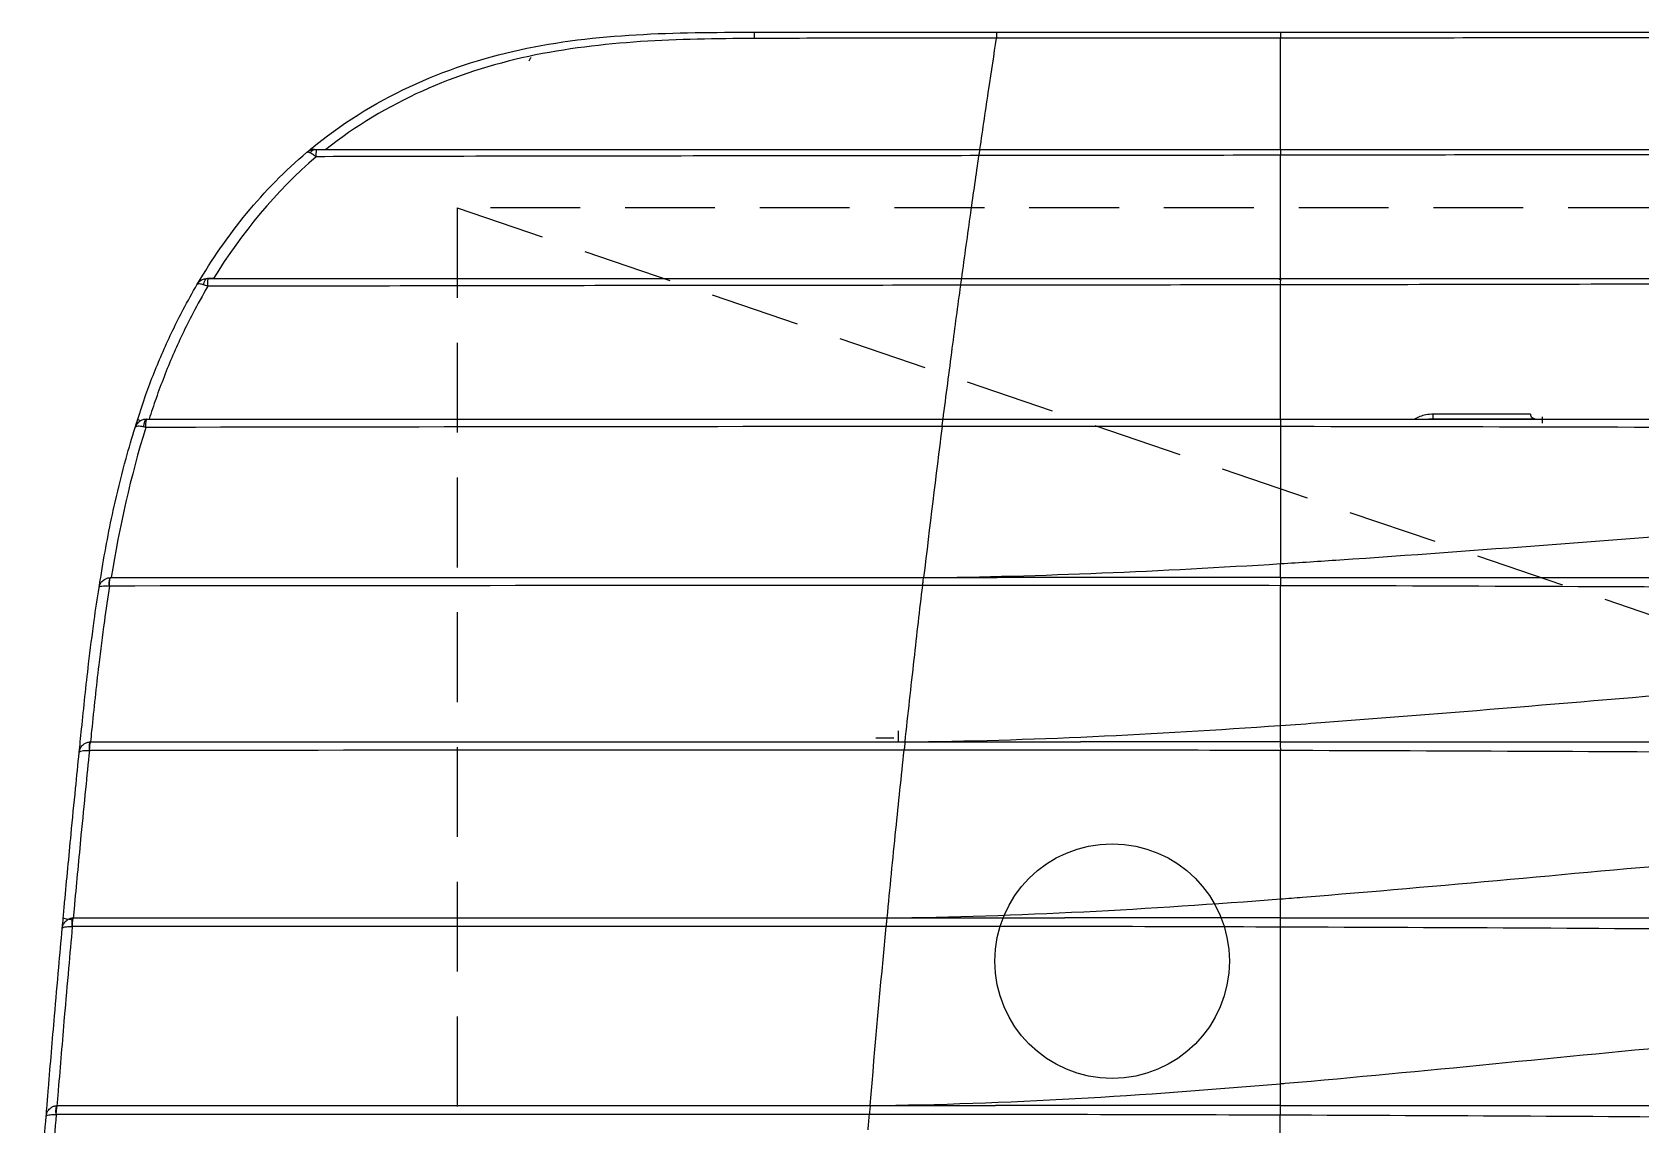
# Model space of a CAD drawing. Header units: inches. Extents: x 4000 to 56200, y 2703 to 36422.
# Drawn here: x 15847.1 to 15981.5, y 17953 to 18044.2 of the extents above; entities that cross this region are included whole.
import ezdxf

# ---------------------------------------------------------------- set-up
doc = ezdxf.new("R2010")
doc.units = ezdxf.units.IN
doc.header["$LTSCALE"] = 30
doc.header["$MEASUREMENT"] = 0
doc.linetypes.add('HIDDEN', pattern=[0.375, 0.25, -0.125])
doc.layers.add('06-LIGHT', color=4, linetype='Continuous')

# ---------------------------------------------------------------- blocks, each defined once
blk = doc.blocks.new('1370')
at = {"color": 1, "linetype": 'HIDDEN'}
blk.add_line((15882.63, 18029.5), (17175.4, 17588.85), dxfattribs=at)
at = {"color": 8}
for p, q in [((15861.77, 18023.61), (15861.77, 18023.61)), ((15926.3, 18023.61), (15926.3, 18023.61)), ((15933.14, 18011.86), (15933.14, 18011.86)), ((15966, 18011.91), (15966, 18011.86)), ((15919.1, 17985.23), (15917.6, 17985.23)), ((15850.62, 17970.24), (15850.62, 17970.24)), ((15849.28, 17954.58), (15849.28, 17954.58))]:
    blk.add_line(p, q, dxfattribs=at)
at = {"color": 1, "linetype": 'HIDDEN'}
blk.add_lwpolyline([(17175.4, 17588.85), (17175.4, 18029.5), (15882.63, 18029.5), (15882.63, 17588.85)], close=True, dxfattribs=at)
at = {"color": 8, "ltscale": 5}
blk.add_circle((15937.32, 17966.63), 9.79, dxfattribs=at)
at = {"color": 8, "extrusion": (0, 0, -1)}
for centre, major_axis, ratio, start_param, end_param in [((15888.64, 18041.61), (-0.173, -0.458), 0.136261, 1.898046, 3.142386), ((15870.71, 18033.6), (0, -0.783), 0.561889, 2.263316, 3.141593), ((15861.77, 18022.83), (0, -0.783), 0.414276, 1.924747, 3.141593), ((15861.85, 18022.83), (0, 0.783), 0.065781, 4.887072, 6.283185), ((15951.1, 18023.72), (0.185, -0.228), 0.187592, 5.682169, 6.283185), ((15856.67, 18011.08), (0, 0.783), 0.265872, 4.896749, 6.283185), ((15856.7, 18011.08), (0, 0.783), 0.09375, 4.847187, 6.283185), ((15853.68, 17997.86), (0, -0.783), 0.145746, 1.678566, 3.141593), ((15853.69, 17997.86), (0, 0.783), 0.119511, 4.816375, 6.283185), ((15852.03, 17984.15), (0.032, -0.783), 0.136296, 1.657406, 3.14181), ((15850.61, 17969.46), (0.051, -0.782), 0.150698, 1.642644, 3.141934), ((15850.62, 17969.46), (0, 0.783), 0.154906, 4.774382, 6.283185), ((15849.27, 17953.79), (0.066, -0.781), 0.161273, 1.629867, 3.14204), ((15849.28, 17953.79), (0, 0.783), 0.165536, 4.757669, 6.283185)]:
    blk.add_ellipse(centre, major_axis=major_axis, ratio=ratio, start_param=start_param, end_param=end_param, dxfattribs=at)
at = {"color": 8, "extrusion": (-1.34547e-29, 5.49329e-14, -1)}
for centre, major_axis, ratio, start_param, end_param in [((15870.89, 18033.6), (0, 0.783), 0.036559, 4.947692, 6.283185), ((15964.14, 18012.2), (0, 0.294), 0.031187, 3.141593, 4.985372), ((15852.04, 17984.15), (0, 0.783), 0.139682, 4.79332, 6.283185)]:
    blk.add_ellipse(centre, major_axis=major_axis, ratio=ratio, start_param=start_param, end_param=end_param, dxfattribs=at)
at = {"color": 8}
for points, degree, knots in [([(15870.36, 18034.38), (15872.88, 18036.49), (15875.71, 18038.24), (15881.59, 18040.99), (15884.66, 18042.01), (15894.23, 18044.1), (15900.86, 18044.17), (15907.42, 18044.17)], 3, [0, 0, 0, 0, 0.25, 0.25, 0.5, 0.5, 1, 1, 1, 1]), ([(15907.42, 18043.65), (15901.11, 18043.62), (15894.75, 18043.47), (15885.53, 18041.49), (15882.56, 18040.54), (15876.88, 18037.98), (15874.13, 18036.34), (15871.67, 18034.38)], 3, [0, 0, 0, 0, 0.5, 0.5, 0.75, 0.75, 1, 1, 1, 1]), ([(15907.42, 18044.17), (15910.79, 18044.17), (15914.16, 18044.17), (15920.91, 18044.17), (15924.29, 18044.17), (15927.67, 18044.17)], 3, [0, 0, 0, 0, 0.499048, 0.499048, 1, 1, 1, 1]), ([(15927.66, 18043.67), (15927.66, 18043.67), (15927.66, 18043.67), (15924.28, 18043.67), (15920.9, 18043.67), (15914.15, 18043.67), (15910.78, 18043.66), (15907.42, 18043.65)], 3, [0, 0, 0, 0, 0.000003, 0.000003, 0.500936, 0.500936, 1, 1, 1, 1]), ([(15926.28, 18034.38), (15926.53, 18036.1), (15927, 18039.31), (15927.46, 18042.31), (15927.66, 18043.67)], 3, [0, 0, 0, 0, 0.529697, 1, 1, 1, 1]), ([(15951.37, 18043.67), (15943.47, 18043.67), (15935.57, 18043.66), (15927.66, 18043.67), (15927.66, 18043.67), (15927.66, 18043.67)], 3, [0, 0, 0, 0, 0.999998, 0.999998, 1, 1, 1, 1]), ([(15951.37, 18044.17), (15959.11, 18044.17), (15966.85, 18044.17), (15990.26, 18044.17), (16005.94, 18044.17), (16029.92, 18044.17), (16038.22, 18044.17), (16046.52, 18044.17)], 3, [0, 0, 0, 0, 0.243953, 0.243953, 0.738293, 0.738293, 1, 1, 1, 1]), ([(16046.52, 18043.78), (16038.22, 18043.78), (16029.92, 18043.78), (16005.94, 18043.75), (15990.26, 18043.72), (15966.85, 18043.69), (15959.11, 18043.68), (15951.37, 18043.67)], 3, [0, 0, 0, 0, 0.261714, 0.261714, 0.756054, 0.756054, 1, 1, 1, 1]), ([(15951.37, 18034.38), (15951.37, 18035.51), (15951.37, 18037.16), (15951.37, 18039.51), (15951.37, 18041.5), (15951.37, 18042.96), (15951.37, 18043.67)], 3, [0, 0, 0, 0, 0.343974, 0.49957, 0.756098, 1, 1, 1, 1]), ([(15870.08, 18034.15), (15870.08, 18034.15), (15870.09, 18034.15), (15870.16, 18034.22), (15870.24, 18034.27), (15870.41, 18034.34), (15870.49, 18034.36), (15870.62, 18034.38), (15870.67, 18034.38), (15870.71, 18034.38)], 3, [0, 0, 0, 0, 0.009114, 0.009114, 0.424228, 0.424228, 0.805411, 0.805411, 1, 1, 1, 1]), ([(15870.08, 18034.15), (15870.08, 18034.15), (15870.08, 18034.15), (15870.11, 18034.17), (15870.14, 18034.18), (15870.21, 18034.17), (15870.25, 18034.16), (15870.32, 18034.13), (15870.35, 18034.11), (15870.38, 18034.1)], 3, [0, 0, 0, 0, 0.00913, 0.00913, 0.424234, 0.424234, 0.800681, 0.800681, 1, 1, 1, 1]), ([(15870.11, 18034.17), (15870.11, 18034.17), (15870.11, 18034.17), (15870.13, 18034.19), (15870.18, 18034.23), (15870.26, 18034.29), (15870.32, 18034.35), (15870.35, 18034.37), (15870.36, 18034.38)], 3, [0, 0, 0, 0, 0.055082, 0.234218, 0.553132, 0.775516, 0.931039, 1, 1, 1, 1]), ([(15870.72, 18034.38), (15870.7, 18034.38), (15870.68, 18034.38), (15870.59, 18034.38), (15870.52, 18034.38), (15870.43, 18034.38), (15870.4, 18034.38), (15870.37, 18034.38), (15870.36, 18034.38), (15870.36, 18034.38)], 3, [0, 0, 0, 0, 0.088851, 0.088851, 0.481031, 0.481031, 0.789211, 0.789211, 1, 1, 1, 1]), ([(15870.86, 18033.78), (15870.75, 18033.86), (15870.64, 18033.93), (15870.53, 18034), (15870.52, 18034.01), (15870.46, 18034.05), (15870.41, 18034.08), (15870.38, 18034.1)], 3, [0, 0, 0, 0, 0.602639, 0.602639, 0.700862, 0.700862, 1, 1, 1, 1]), ([(15870.71, 18034.38), (15870.73, 18034.38), (15870.74, 18034.38), (15870.8, 18034.38), (15870.84, 18034.38), (15870.89, 18034.38)], 3, [0, 0, 0, 0, 0.27435, 0.27435, 1, 1, 1, 1]), ([(15926.2, 18033.87), (15926.2, 18033.87), (15926.2, 18033.87), (15922.28, 18033.86), (15918.36, 18033.86), (15909.06, 18033.85), (15903.69, 18033.84), (15892.93, 18033.83), (15887.55, 18033.82), (15878.4, 18033.8), (15874.63, 18033.79), (15870.86, 18033.78)], 3, [0, 0, 0, 0, 0.000001, 0.000001, 0.21248, 0.21248, 0.503983, 0.503983, 0.795486, 0.795486, 1, 1, 1, 1]), ([(15870.89, 18034.38), (15874.66, 18034.38), (15878.43, 18034.38), (15887.58, 18034.38), (15892.95, 18034.38), (15903.71, 18034.38), (15909.09, 18034.38), (15918.4, 18034.38), (15922.34, 18034.38), (15926.28, 18034.38)], 3, [0, 0, 0, 0, 0.204297, 0.204297, 0.495492, 0.495492, 0.786688, 0.786688, 1, 1, 1, 1]), ([(15924.76, 18023.61), (15925.01, 18025.45), (15925.49, 18028.92), (15925.97, 18032.3), (15926.2, 18033.87)], 3, [0, 0, 0, 0, 0.525941, 1, 1, 1, 1]), ([(15926.2, 18033.87), (15926.22, 18034.02), (15926.27, 18034.3), (15926.28, 18034.36), (15926.28, 18034.38)], 3, [0, 0, 0, 0, 0.526876, 1, 1, 1, 1]), ([(15951.37, 18033.9), (15942.98, 18033.89), (15934.59, 18033.88), (15926.2, 18033.87), (15926.2, 18033.87), (15926.2, 18033.87)], 3, [0, 0, 0, 0, 0.999998, 0.999998, 1, 1, 1, 1]), ([(15951.37, 18034.38), (15954.71, 18034.38), (15958.04, 18034.38), (15969.45, 18034.38), (15977.52, 18034.38), (16001.75, 18034.38), (16017.9, 18034.38), (16037.7, 18034.38), (16041.36, 18034.38), (16045.01, 18034.38)], 3, [0, 0, 0, 0, 0.106844, 0.106844, 0.365542, 0.365542, 0.882945, 0.882945, 1, 1, 1, 1]), ([(16044.95, 18034.01), (16041.32, 18034.01), (16037.68, 18034.01), (16017.89, 18034), (16001.74, 18033.98), (15977.51, 18033.94), (15969.44, 18033.93), (15958.03, 18033.91), (15954.7, 18033.91), (15951.37, 18033.9)], 3, [0, 0, 0, 0, 0.116518, 0.116518, 0.634308, 0.634308, 0.893201, 0.893201, 1, 1, 1, 1]), ([(15951.37, 18023.61), (15951.37, 18025.76), (15951.37, 18029.28), (15951.37, 18032.61), (15951.37, 18033.9)], 3, [0, 0, 0, 0, 0.610788, 1, 1, 1, 1]), ([(15855.96, 18011.86), (15855.96, 18011.86), (15855.96, 18011.86), (15856.17, 18012.55), (15856.4, 18013.24), (15857.07, 18015.14), (15857.55, 18016.34), (15858.59, 18018.71), (15859.15, 18019.88), (15860.13, 18021.73), (15860.52, 18022.43), (15860.92, 18023.13)], 3, [0, 0, 0, 0, 0.000005, 0.000005, 0.176011, 0.176011, 0.489497, 0.489497, 0.803985, 0.803985, 1, 1, 1, 1]), ([(15860.92, 18023.13), (15860.92, 18023.13), (15860.93, 18023.13), (15860.97, 18023.21), (15861.04, 18023.29), (15861.2, 18023.44), (15861.31, 18023.51), (15861.54, 18023.59), (15861.65, 18023.61), (15861.77, 18023.61)], 3, [0, 0, 0, 0, 0.006203, 0.006203, 0.286153, 0.286153, 0.666961, 0.666961, 1, 1, 1, 1]), ([(15860.92, 18023.13), (15860.92, 18023.13), (15860.92, 18023.13), (15860.94, 18023.15), (15860.96, 18023.17), (15861.05, 18023.19), (15861.12, 18023.19), (15861.28, 18023.16), (15861.37, 18023.13), (15861.46, 18023.1)], 3, [0, 0, 0, 0, 0.00621, 0.00621, 0.286125, 0.286125, 0.666926, 0.666926, 1, 1, 1, 1]), ([(15861.77, 18023.61), (15861.77, 18023.61), (15861.77, 18023.61), (15861.8, 18023.61), (15861.82, 18023.61), (15861.85, 18023.61)], 3, [0, 0, 0, 0, 0.078683, 0.078683, 1, 1, 1, 1]), ([(15862.28, 18023.61), (15862.11, 18023.61), (15861.95, 18023.61), (15861.79, 18023.61), (15861.78, 18023.61), (15861.77, 18023.61)], 3, [0, 0, 0, 0, 0.941032, 0.941032, 1, 1, 1, 1]), ([(15924.68, 18023.05), (15916, 18023.04), (15907.32, 18023.03), (15889.01, 18023.01), (15879.38, 18022.99), (15867.1, 18022.97), (15864.45, 18022.97), (15861.8, 18022.96)], 3, [0, 0, 0, 0, 0.413984, 0.413984, 0.873443, 0.873443, 1, 1, 1, 1]), ([(15861.85, 18023.61), (15864.5, 18023.61), (15867.15, 18023.61), (15879.42, 18023.61), (15889.05, 18023.61), (15907.37, 18023.61), (15916.06, 18023.61), (15924.76, 18023.61)], 3, [0, 0, 0, 0, 0.12646, 0.12646, 0.585568, 0.585568, 1, 1, 1, 1]), ([(15862.28, 18023.61), (15872.46, 18023.61), (15882.64, 18023.61), (15903.36, 18023.61), (15913.91, 18023.61), (15924.55, 18023.61), (15924.66, 18023.61), (15924.76, 18023.61)], 3, [0, 0, 0, 0, 0.488967, 0.488967, 0.995055, 0.995055, 1, 1, 1, 1]), ([(15923.2, 18011.86), (15923.46, 18013.85), (15923.95, 18017.62), (15924.44, 18021.32), (15924.68, 18023.05)], 3, [0, 0, 0, 0, 0.525747, 1, 1, 1, 1]), ([(15924.68, 18023.05), (15924.69, 18023.13), (15924.71, 18023.29), (15924.74, 18023.47), (15924.75, 18023.59), (15924.76, 18023.6), (15924.76, 18023.61)], 3, [0, 0, 0, 0, 0.261241, 0.499485, 0.75052, 1, 1, 1, 1]), ([(15951.37, 18023.08), (15942.47, 18023.07), (15933.57, 18023.06), (15924.68, 18023.05), (15924.68, 18023.05), (15924.68, 18023.05)], 3, [0, 0, 0, 0, 0.999998, 0.999998, 1, 1, 1, 1]), ([(15951.37, 18023.61), (15952.06, 18023.61), (15952.76, 18023.61), (15963.64, 18023.61), (15973.83, 18023.61), (15993.98, 18023.61), (16003.94, 18023.61), (16023.72, 18023.61), (16033.54, 18023.61), (16043.36, 18023.61)], 3, [0, 0, 0, 0, 0.022631, 0.022631, 0.354983, 0.354983, 0.679805, 0.679805, 1, 1, 1, 1]), ([(16043.3, 18023.2), (16033.5, 18023.2), (16023.7, 18023.19), (16003.93, 18023.17), (15993.97, 18023.16), (15973.81, 18023.12), (15963.62, 18023.1), (15952.74, 18023.08), (15952.06, 18023.08), (15951.37, 18023.08)], 3, [0, 0, 0, 0, 0.319811, 0.319811, 0.644923, 0.644923, 0.97758, 0.97758, 1, 1, 1, 1]), ([(15861.8, 18022.96), (15861.37, 18022.22), (15860.95, 18021.46), (15859.95, 18019.55), (15859.4, 18018.39), (15858.38, 18016.02), (15857.91, 18014.82), (15857.28, 18013.03), (15857.08, 18012.45), (15856.9, 18011.86)], 3, [0, 0, 0, 0, 0.213946, 0.213946, 0.53186, 0.53186, 0.848701, 0.848701, 1, 1, 1, 1]), ([(15852.86, 17998.64), (15852.86, 17998.64), (15852.86, 17998.64), (15852.9, 17998.9), (15852.94, 17999.15), (15853.29, 18001.26), (15853.65, 18003.11), (15854.35, 18006.17), (15854.65, 18007.39), (15855.22, 18009.46), (15855.47, 18010.32), (15855.73, 18011.17)], 3, [0, 0, 0, 0, 0.000005, 0.000005, 0.060466, 0.060466, 0.498822, 0.498822, 0.791344, 0.791344, 1, 1, 1, 1]), ([(15856.67, 18011.86), (15856.56, 18011.86), (15856.46, 18011.84), (15856.28, 18011.78), (15856.19, 18011.74), (15856.01, 18011.62), (15855.92, 18011.52), (15855.8, 18011.34), (15855.76, 18011.26), (15855.73, 18011.18), (15855.73, 18011.18), (15855.73, 18011.17)], 3, [0, 0, 0, 0, 0.244299, 0.244299, 0.466785, 0.466785, 0.784954, 0.784954, 0.994912, 0.994912, 1, 1, 1, 1]), ([(15856.46, 18011.22), (15856.37, 18011.24), (15856.27, 18011.26), (15856.11, 18011.27), (15856.04, 18011.28), (15855.9, 18011.27), (15855.83, 18011.26), (15855.76, 18011.22), (15855.74, 18011.2), (15855.73, 18011.17), (15855.73, 18011.17), (15855.73, 18011.17)], 3, [0, 0, 0, 0, 0.244338, 0.244338, 0.46683, 0.46683, 0.78498, 0.78498, 0.994908, 0.994908, 1, 1, 1, 1]), ([(15855.74, 18011.17), (15855.78, 18011.3), (15855.82, 18011.43), (15855.89, 18011.66), (15855.92, 18011.76), (15855.96, 18011.86), (15855.96, 18011.86), (15855.96, 18011.86)], 3, [0, 0, 0, 0, 0.553326, 0.553326, 0.999919, 0.999919, 1, 1, 1, 1]), ([(15923.12, 18011.26), (15923.13, 18011.34), (15923.14, 18011.42), (15923.16, 18011.57), (15923.17, 18011.64), (15923.18, 18011.75), (15923.19, 18011.79), (15923.2, 18011.85), (15923.2, 18011.86), (15923.2, 18011.86)], 3, [0, 0, 0, 0, 0.251918, 0.251918, 0.503947, 0.503947, 0.754391, 0.754391, 1, 1, 1, 1]), ([(15951.37, 18011.86), (15951.37, 18011.81), (15951.37, 18011.73), (15951.37, 18011.39), (15951.37, 18011.25)], 3, [0, 0, 0, 0, 0.569783, 1, 1, 1, 1]), ([(16041.56, 18011), (16026.52, 18011), (16011.49, 18011.07), (15981.42, 18011.19), (15966.39, 18011.23), (15951.37, 18011.25)], 3, [0, 0, 0, 0, 0.5, 0.5, 1, 1, 1, 1]), ([(15951.37, 18011.25), (15951.37, 18009.9), (15951.37, 18007.3), (15951.37, 18003.48), (15951.37, 18001), (15951.37, 17999.81)], 3, [0, 0, 0, 0, 0.356444, 0.689662, 1, 1, 1, 1]), ([(15964.14, 18012.28), (15963.93, 18012.28), (15963.72, 18012.26), (15963.18, 18012.16), (15962.85, 18012.03), (15962.56, 18011.87)], 3, [0, 0, 0, 0, 0.377066, 0.377066, 1, 1, 1, 1]), ([(15972.25, 18012.28), (15972.25, 18012.23), (15972.27, 18012.12), (15972.41, 18011.95), (15972.54, 18011.93), (15972.62, 18011.91)], 3, [0, 0, 0, 0, 0.219574, 0.500671, 1, 1, 1, 1]), ([(15951.37, 17999.81), (15953.02, 17999.91), (15966.26, 18000.77), (15979.49, 18001.86), (15991.07, 18002.69)], 3, [0, 0, 0, 0, 0.124687, 1, 1, 1, 1]), ([(15851.08, 17984.1), (15851.1, 17984.38), (15851.13, 17984.65), (15851.19, 17985.29), (15851.23, 17985.65), (15851.45, 17987.81), (15851.64, 17989.63), (15852, 17992.65), (15852.15, 17993.86), (15852.44, 17995.98), (15852.57, 17996.9), (15852.72, 17997.81)], 3, [0, 0, 0, 0, 0.060502, 0.060502, 0.138457, 0.138457, 0.534383, 0.534383, 0.798681, 0.798681, 1, 1, 1, 1]), ([(15853.6, 17997.94), (15853.44, 17996.96), (15853.3, 17995.98), (15853, 17993.78), (15852.84, 17992.57), (15852.48, 17989.52), (15852.29, 17987.69), (15852.07, 17985.55), (15852.04, 17985.24), (15852.01, 17984.93), (15852.01, 17984.93), (15852.01, 17984.93)], 3, [0, 0, 0, 0, 0.227114, 0.227114, 0.507581, 0.507581, 0.928515, 0.928515, 0.999968, 0.999968, 1, 1, 1, 1]), ([(15852.72, 17997.81), (15852.72, 17997.81), (15852.72, 17997.82), (15852.72, 17997.84), (15852.73, 17997.86), (15852.74, 17997.94), (15852.76, 17998), (15852.82, 17998.13), (15852.86, 17998.19), (15852.98, 17998.35), (15853.07, 17998.43), (15853.24, 17998.54), (15853.32, 17998.57), (15853.49, 17998.63), (15853.59, 17998.64), (15853.68, 17998.64)], 3, [0, 0, 0, 0, 0.00456, 0.00456, 0.045326, 0.045326, 0.183125, 0.183125, 0.351772, 0.351772, 0.609152, 0.609152, 0.796616, 0.796616, 1, 1, 1, 1]), ([(15852.72, 17997.81), (15852.72, 17997.81), (15852.72, 17997.81), (15852.72, 17997.82), (15852.72, 17997.82), (15852.73, 17997.84), (15852.74, 17997.86), (15852.78, 17997.89), (15852.81, 17997.91), (15852.91, 17997.94), (15852.99, 17997.95), (15853.15, 17997.96), (15853.22, 17997.96), (15853.39, 17997.96), (15853.48, 17997.95), (15853.57, 17997.94)], 3, [0, 0, 0, 0, 0.004561, 0.004561, 0.045321, 0.045321, 0.183106, 0.183106, 0.351747, 0.351747, 0.609125, 0.609125, 0.796595, 0.796595, 1, 1, 1, 1]), ([(15920.03, 17984.93), (15920.28, 17987.23), (15920.76, 17991.61), (15921.26, 17995.95), (15921.5, 17997.99)], 3, [0, 0, 0, 0, 0.524989, 1, 1, 1, 1]), ([(15921.5, 17997.99), (15921.51, 17998.11), (15921.54, 17998.35), (15921.57, 17998.59), (15921.57, 17998.62), (15921.58, 17998.64)], 3, [0, 0, 0, 0, 0.344544, 0.677528, 1, 1, 1, 1]), ([(15951.37, 17998.64), (15951.37, 17998.62), (15951.37, 17998.57), (15951.37, 17998.28), (15951.37, 17998.07), (15951.37, 17997.97)], 3, [0, 0, 0, 0, 0.395907, 0.729457, 1, 1, 1, 1]), ([(16039.78, 17997.61), (16025.04, 17997.61), (16010.3, 17997.71), (15980.83, 17997.87), (15966.09, 17997.94), (15951.37, 17997.97)], 3, [0, 0, 0, 0, 0.5, 0.5, 1, 1, 1, 1]), ([(15951.37, 17986.3), (15951.37, 17987.22), (15951.37, 17989.09), (15951.37, 17991.96), (15951.37, 17994.94), (15951.37, 17996.95), (15951.37, 17997.97)], 3, [0, 0, 0, 0, 0.235363, 0.480412, 0.73527, 1, 1, 1, 1]), ([(15951.37, 17986.3), (15952.5, 17986.38), (15965.21, 17987.29), (15977.89, 17988.44), (15989.46, 17989.35)], 3, [0, 0, 0, 0, 0.088816, 1, 1, 1, 1]), ([(15851.92, 17984.21), (15851.81, 17983.14), (15851.7, 17982.06), (15851.47, 17979.71), (15851.34, 17978.43), (15851.03, 17975.22), (15850.85, 17973.3), (15850.64, 17971), (15850.61, 17970.62), (15850.57, 17970.24), (15850.57, 17970.24), (15850.57, 17970.24)], 3, [0, 0, 0, 0, 0.231179, 0.231179, 0.505815, 0.505815, 0.918087, 0.918087, 0.999996, 0.999996, 1, 1, 1, 1]), ([(15851.06, 17984.05), (15851.06, 17984.05), (15851.06, 17984.05), (15851.07, 17984.08), (15851.07, 17984.11), (15851.09, 17984.19), (15851.1, 17984.25), (15851.15, 17984.38), (15851.19, 17984.45), (15851.31, 17984.62), (15851.39, 17984.7), (15851.56, 17984.81), (15851.64, 17984.85), (15851.81, 17984.91), (15851.9, 17984.93), (15852, 17984.93)], 3, [0, 0, 0, 0, 0.004516, 0.004516, 0.060277, 0.060277, 0.189772, 0.189772, 0.363924, 0.363924, 0.616606, 0.616606, 0.800469, 0.800469, 1, 1, 1, 1]), ([(15851.06, 17984.05), (15851.06, 17984.05), (15851.06, 17984.05), (15851.06, 17984.06), (15851.07, 17984.07), (15851.07, 17984.09), (15851.09, 17984.1), (15851.13, 17984.13), (15851.16, 17984.15), (15851.26, 17984.18), (15851.34, 17984.2), (15851.5, 17984.21), (15851.57, 17984.22), (15851.74, 17984.22), (15851.83, 17984.22), (15851.92, 17984.21)], 3, [0, 0, 0, 0, 0.004516, 0.004516, 0.060274, 0.060274, 0.189768, 0.189768, 0.363921, 0.363921, 0.61661, 0.61661, 0.800474, 0.800474, 1, 1, 1, 1]), ([(15918.54, 17970.24), (15918.77, 17972.7), (15919.23, 17977.38), (15919.72, 17982.04), (15919.95, 17984.25)], 3, [0, 0, 0, 0, 0.524499, 1, 1, 1, 1]), ([(15920.03, 17984.93), (15920.03, 17984.91), (15920.02, 17984.88), (15919.99, 17984.62), (15919.97, 17984.37), (15919.95, 17984.25)], 3, [0, 0, 0, 0, 0.326547, 0.659518, 1, 1, 1, 1]), ([(15951.37, 17984.93), (15951.37, 17984.9), (15951.36, 17984.85), (15951.36, 17984.54), (15951.37, 17984.31), (15951.37, 17984.21)], 3, [0, 0, 0, 0, 0.395935, 0.729503, 1, 1, 1, 1]), ([(16038.11, 17983.83), (16023.64, 17983.83), (16009.18, 17983.93), (15980.27, 17984.1), (15965.81, 17984.17), (15951.37, 17984.21)], 3, [0, 0, 0, 0, 0.5, 0.5, 1, 1, 1, 1]), ([(15951.37, 17971.82), (15951.37, 17972.8), (15951.37, 17974.8), (15951.37, 17977.85), (15951.37, 17981), (15951.37, 17983.13), (15951.37, 17984.21)], 3, [0, 0, 0, 0, 0.238264, 0.484327, 0.738251, 1, 1, 1, 1]), ([(15849.73, 17970.24), (15849.73, 17970.24), (15849.73, 17970.24), (15849.77, 17970.67), (15849.81, 17971.1), (15850.03, 17973.43), (15850.21, 17975.33), (15850.51, 17978.5), (15850.64, 17979.77), (15850.86, 17982.04), (15850.96, 17983.05), (15851.06, 17984.05)], 3, [0, 0, 0, 0, 0.000004, 0.000004, 0.093122, 0.093122, 0.506225, 0.506225, 0.781415, 0.781415, 1, 1, 1, 1]), ([(15951.37, 17971.82), (15951.99, 17971.87), (15964.17, 17972.83), (15976.33, 17974.03), (15987.87, 17975.01)], 3, [0, 0, 0, 0, 0.050839, 1, 1, 1, 1]), ([(15848.38, 17954.58), (15848.38, 17954.58), (15848.38, 17954.58), (15848.42, 17955.05), (15848.46, 17955.53), (15848.66, 17958.02), (15848.83, 17960.04), (15849.12, 17963.4), (15849.24, 17964.75), (15849.45, 17967.18), (15849.55, 17968.27), (15849.65, 17969.35)], 3, [0, 0, 0, 0, 0.000004, 0.000004, 0.096735, 0.096735, 0.506429, 0.506429, 0.779373, 0.779373, 1, 1, 1, 1]), ([(15850.49, 17969.51), (15850.38, 17968.35), (15850.28, 17967.19), (15850.06, 17964.68), (15849.94, 17963.32), (15849.65, 17959.93), (15849.48, 17957.89), (15849.28, 17955.43), (15849.25, 17955), (15849.21, 17954.58), (15849.21, 17954.58), (15849.21, 17954.58)], 3, [0, 0, 0, 0, 0.232545, 0.232545, 0.504897, 0.504897, 0.913704, 0.913704, 0.999996, 0.999996, 1, 1, 1, 1]), ([(15849.65, 17969.35), (15849.65, 17969.35), (15849.65, 17969.36), (15849.65, 17969.38), (15849.65, 17969.4), (15849.66, 17969.48), (15849.68, 17969.54), (15849.73, 17969.67), (15849.77, 17969.74), (15849.88, 17969.91), (15849.96, 17969.99), (15850.13, 17970.11), (15850.2, 17970.15), (15850.37, 17970.22), (15850.47, 17970.24), (15850.56, 17970.24)], 3, [0, 0, 0, 0, 0.004555, 0.004555, 0.044275, 0.044275, 0.184893, 0.184893, 0.355049, 0.355049, 0.61302, 0.61302, 0.79821, 0.79821, 1, 1, 1, 1]), ([(15849.65, 17969.35), (15849.65, 17969.35), (15849.65, 17969.35), (15849.65, 17969.36), (15849.65, 17969.36), (15849.66, 17969.38), (15849.67, 17969.4), (15849.71, 17969.43), (15849.74, 17969.44), (15849.83, 17969.47), (15849.91, 17969.49), (15850.07, 17969.51), (15850.14, 17969.51), (15850.3, 17969.51), (15850.4, 17969.51), (15850.49, 17969.51)], 3, [0, 0, 0, 0, 0.004554, 0.004554, 0.044272, 0.044272, 0.184889, 0.184889, 0.355045, 0.355045, 0.613023, 0.613023, 0.798214, 0.798214, 1, 1, 1, 1]), ([(15850.62, 17970.24), (15866.17, 17970.24), (15884.06, 17970.24), (15900.85, 17970.24), (15918.54, 17970.24)], 2, [0, 0, 0, 0.492905, 0.492905, 1, 1, 1]), ([(15918.46, 17969.53), (15918.47, 17969.66), (15918.5, 17969.91), (15918.53, 17970.19), (15918.53, 17970.22), (15918.53, 17970.24)], 3, [0, 0, 0, 0, 0.336886, 0.669865, 1, 1, 1, 1]), ([(15951.37, 17970.24), (15951.36, 17970.21), (15951.36, 17970.16), (15951.36, 17969.82), (15951.36, 17969.58), (15951.37, 17969.47)], 3, [0, 0, 0, 0, 0.394601, 0.728178, 1, 1, 1, 1]), ([(16036.48, 17969.06), (16022.29, 17969.06), (16008.1, 17969.15), (15979.72, 17969.34), (15965.54, 17969.42), (15951.37, 17969.47)], 3, [0, 0, 0, 0, 0.5, 0.5, 1, 1, 1, 1]), ([(15951.37, 17956.4), (15951.37, 17957.43), (15951.37, 17959.52), (15951.37, 17962.74), (15951.37, 17966.07), (15951.37, 17968.33), (15951.37, 17969.47)], 3, [0, 0, 0, 0, 0.238679, 0.484981, 0.738792, 1, 1, 1, 1]), ([(15951.37, 17956.4), (15951.5, 17956.41), (15963.19, 17957.41), (15974.84, 17958.66), (15986.36, 17959.73)], 3, [0, 0, 0, 0, 0.011752, 1, 1, 1, 1]), ([(15848.31, 17953.67), (15848.31, 17953.68), (15848.31, 17953.68), (15848.31, 17953.76), (15848.33, 17953.84), (15848.38, 17953.99), (15848.42, 17954.06), (15848.52, 17954.22), (15848.61, 17954.31), (15848.77, 17954.44), (15848.85, 17954.48), (15849.01, 17954.54), (15849.11, 17954.56), (15849.2, 17954.57)], 3, [0, 0, 0, 0, 0.004579, 0.004579, 0.181841, 0.181841, 0.349149, 0.349149, 0.610898, 0.610898, 0.796793, 0.796793, 1, 1, 1, 1]), ([(15849.28, 17954.58), (15853.99, 17954.58), (15858.72, 17954.58), (15869.87, 17954.58), (15876.31, 17954.58), (15888.55, 17954.58), (15894.35, 17954.58), (15905.81, 17954.58), (15911.46, 17954.58), (15917.11, 17954.58)], 3, [0, 0, 0, 0, 0.20974, 0.20974, 0.494552, 0.494552, 0.750903, 0.750903, 1, 1, 1, 1]), ([(15917.11, 17954.58), (15917.11, 17954.56), (15917.11, 17954.52), (15917.08, 17954.22), (15917.06, 17953.96), (15917.05, 17953.83)], 3, [0, 0, 0, 0, 0.333195, 0.666203, 1, 1, 1, 1]), ([(15951.37, 17954.58), (15951.36, 17954.54), (15951.36, 17954.49), (15951.36, 17954.13), (15951.36, 17953.88), (15951.36, 17953.77)], 3, [0, 0, 0, 0, 0.392153, 0.725723, 1, 1, 1, 1]), ([(15847.14, 17937.93), (15847.14, 17937.93), (15847.14, 17937.93), (15847.17, 17938.45), (15847.21, 17938.97), (15847.4, 17941.63), (15847.55, 17943.76), (15847.81, 17947.32), (15847.92, 17948.74), (15848.12, 17951.34), (15848.21, 17952.51), (15848.31, 17953.67)], 3, [0, 0, 0, 0, 0.000004, 0.000004, 0.099857, 0.099857, 0.50649, 0.50649, 0.77742, 0.77742, 1, 1, 1, 1]), ([(15849.14, 17953.83), (15849.04, 17952.59), (15848.94, 17951.35), (15848.73, 17948.67), (15848.62, 17947.24), (15848.36, 17943.66), (15848.2, 17941.51), (15848.02, 17938.88), (15847.99, 17938.41), (15847.96, 17937.93), (15847.96, 17937.93), (15847.96, 17937.93)], 3, [0, 0, 0, 0, 0.233824, 0.233824, 0.504066, 0.504066, 0.909668, 0.909668, 0.999996, 0.999996, 1, 1, 1, 1]), ([(15848.31, 17953.67), (15848.31, 17953.67), (15848.31, 17953.68), (15848.31, 17953.69), (15848.32, 17953.71), (15848.36, 17953.74), (15848.39, 17953.76), (15848.48, 17953.79), (15848.56, 17953.8), (15848.72, 17953.82), (15848.79, 17953.83), (15848.95, 17953.83), (15849.04, 17953.83), (15849.14, 17953.83)], 3, [0, 0, 0, 0, 0.004579, 0.004579, 0.181838, 0.181838, 0.349144, 0.349144, 0.6109, 0.6109, 0.796796, 0.796796, 1, 1, 1, 1]), ([(15917.05, 17953.83), (15911.39, 17953.83), (15905.73, 17953.83), (15894.27, 17953.83), (15888.46, 17953.83), (15876.21, 17953.83), (15869.76, 17953.83), (15858.6, 17953.83), (15853.87, 17953.83), (15849.15, 17953.83)], 3, [0, 0, 0, 0, 0.249054, 0.249054, 0.505367, 0.505367, 0.790188, 0.790188, 1, 1, 1, 1]), ([(16034.95, 17953.39), (16021.01, 17953.39), (16007.08, 17953.47), (15979.21, 17953.64), (15965.28, 17953.72), (15951.36, 17953.77)], 3, [0, 0, 0, 0, 0.5, 0.5, 1, 1, 1, 1]), ([(15951.37, 17939.98), (15951.37, 17941.07), (15951.37, 17943.27), (15951.37, 17946.66), (15951.36, 17950.17), (15951.36, 17952.56), (15951.36, 17953.77)], 3, [0, 0, 0, 0, 0.238876, 0.485318, 0.739101, 1, 1, 1, 1])]:
    blk.add_open_spline(points, degree=degree, knots=knots, dxfattribs=at)
for points, degree in [([(15907.42, 18044.17), (15907.42, 18044.17), (15907.42, 18043.96), (15907.42, 18043.65)], 3), ([(15927.67, 18044.17), (15927.67, 18044.17), (15927.66, 18043.97), (15927.66, 18043.67)], 3), ([(15927.67, 18044.17), (15935.57, 18044.17), (15943.47, 18044.17), (15951.37, 18044.17)], 3), ([(15951.37, 18044.17), (15951.37, 18044.17), (15951.37, 18043.97), (15951.37, 18043.67)], 3), ([(15860.93, 18023.13), (15863.36, 18027.28), (15866.43, 18031.07), (15870.08, 18034.15)], 3), ([(15870.37, 18034.38), (15870.37, 18034.38)], 1), ([(15926.28, 18034.38), (15934.64, 18034.38), (15943.01, 18034.38), (15951.37, 18034.38)], 3), ([(15926.28, 18034.38), (15926.28, 18034.38)], 1), ([(15951.37, 18034.38), (15951.37, 18034.38), (15951.37, 18034.18), (15951.37, 18033.9)], 3), ([(15870.86, 18033.78), (15867.49, 18030.9), (15864.63, 18027.41), (15862.28, 18023.61)], 3), ([(15861.8, 18022.96), (15861.68, 18023.01), (15861.57, 18023.06), (15861.46, 18023.1)], 3), ([(15924.76, 18023.61), (15933.63, 18023.61), (15942.5, 18023.61), (15951.37, 18023.61)], 3), ([(15924.76, 18023.61), (15924.76, 18023.61)], 1), ([(15951.37, 18023.61), (15951.37, 18023.61), (15951.36, 18023.39), (15951.37, 18023.08)], 3), ([(15951.37, 18011.86), (15951.37, 18015.67), (15951.38, 18019.47), (15951.37, 18023.08)], 3), ([(15856.63, 18011.18), (15855.35, 18007.1), (15854.43, 18002.88), (15853.74, 17998.64)], 3), ([(15855.96, 18011.86), (15855.95, 18011.85), (15856.05, 18011.81), (15856.21, 18011.75)], 3), ([(15856.63, 18011.18), (15856.57, 18011.2), (15856.52, 18011.21), (15856.46, 18011.22)], 3), ([(15923.12, 18011.26), (15900.93, 18011.24), (15878.76, 18011.22), (15856.63, 18011.18)], 3), ([(15856.67, 18011.86), (15856.68, 18011.86), (15856.69, 18011.86), (15856.7, 18011.86)], 3), ([(15856.7, 18011.86), (15878.84, 18011.86), (15901.01, 18011.86), (15923.2, 18011.86)], 3), ([(15923.12, 18011.26), (15922.59, 18007.12), (15922.08, 18002.89), (15921.58, 17998.64)], 3), ([(15951.37, 18011.25), (15941.95, 18011.26), (15932.53, 18011.26), (15923.12, 18011.26)], 3), ([(15923.2, 18011.86), (15932.59, 18011.86), (15941.98, 18011.86), (15951.37, 18011.86)], 3), ([(15923.2, 18011.86), (15923.2, 18011.86)], 1), ([(15951.37, 18011.86), (15981.46, 18011.86), (16011.57, 18011.86), (16041.68, 18011.86)], 3), ([(15963.64, 18011.87), (15963.8, 18011.89), (15963.97, 18011.91), (15964.14, 18011.91)], 3), ([(15972.25, 18012.28), (15969.54, 18012.28), (15966.84, 18012.28), (15964.14, 18012.28)], 3), ([(15964.14, 18011.91), (15966.97, 18011.91), (15969.79, 18011.91), (15972.62, 18011.91)], 3), ([(15973.25, 18011.55), (15973.25, 18012.07)], 1), ([(15921.58, 17998.64), (15931.5, 17998.74), (15941.44, 17999.19), (15951.37, 17999.81)], 3), ([(15951.37, 17998.64), (15951.37, 17999.04), (15951.37, 17999.43), (15951.37, 17999.82)], 3), ([(15852.72, 17997.81), (15852.77, 17998.09), (15852.81, 17998.36), (15852.86, 17998.64)], 3), ([(15853.6, 17997.94), (15853.59, 17997.94), (15853.58, 17997.94), (15853.57, 17997.94)], 3), ([(15921.5, 17997.99), (15898.82, 17997.98), (15876.17, 17997.97), (15853.6, 17997.94)], 3), ([(15853.68, 17998.64), (15853.69, 17998.64), (15853.69, 17998.64), (15853.69, 17998.64)], 3), ([(15853.69, 17998.64), (15876.26, 17998.64), (15898.9, 17998.64), (15921.58, 17998.64)], 3), ([(15951.37, 17997.97), (15941.4, 17997.99), (15931.45, 17998), (15921.5, 17997.99)], 3), ([(15921.58, 17998.64), (15922.69, 17998.64), (15923.81, 17998.64), (15924.92, 17998.64)], 3), ([(15921.58, 17998.64), (15921.58, 17998.64), (15921.58, 17998.64), (15921.58, 17998.64)], 3), ([(15924.92, 17998.64), (15925.85, 17998.64), (15926.78, 17998.64), (15927.71, 17998.64)], 3), ([(15951.37, 17998.64), (15943.48, 17998.64), (15935.59, 17998.64), (15927.71, 17998.64)], 3), ([(15951.37, 17998.64), (15955.67, 17998.64), (15959.98, 17998.64), (15964.29, 17998.64)], 3), ([(15964.29, 17998.64), (15964.69, 17998.64), (15965.08, 17998.64), (15965.48, 17998.64)], 3), ([(15965.48, 17998.64), (15972.45, 17998.64), (15979.42, 17998.64), (15986.38, 17998.64)], 3), ([(15919.47, 17984.93), (15919.47, 17985.24), (15919.47, 17985.55), (15919.47, 17985.86)], 3), ([(15920.03, 17984.93), (15930.47, 17985.03), (15940.92, 17985.57), (15951.37, 17986.3)], 3), ([(15951.37, 17984.93), (15951.37, 17985.4), (15951.37, 17985.86), (15951.37, 17986.31)], 3), ([(15851.93, 17984.21), (15851.92, 17984.21), (15851.92, 17984.21), (15851.92, 17984.21)], 3), ([(15919.95, 17984.25), (15897.22, 17984.24), (15874.51, 17984.23), (15851.93, 17984.21)], 3), ([(15852, 17984.93), (15852.01, 17984.93), (15852.02, 17984.93), (15852.04, 17984.93)], 3), ([(15852.04, 17984.93), (15874.61, 17984.93), (15897.3, 17984.93), (15920.03, 17984.93)], 3), ([(15951.37, 17984.21), (15940.89, 17984.24), (15930.42, 17984.25), (15919.95, 17984.25)], 3), ([(15920.03, 17984.93), (15923.84, 17984.93), (15927.66, 17984.93), (15931.47, 17984.93)], 3), ([(15920.03, 17984.93), (15920.03, 17984.93), (15920.03, 17984.93), (15920.03, 17984.93)], 3), ([(15931.47, 17984.93), (15932.54, 17984.93), (15933.62, 17984.93), (15934.69, 17984.93)], 3), ([(15951.37, 17984.93), (15945.81, 17984.93), (15940.25, 17984.93), (15934.69, 17984.93)], 3), ([(15951.37, 17984.93), (15963.89, 17984.93), (15976.42, 17984.93), (15988.95, 17984.93)], 3), ([(15918.54, 17970.24), (15929.47, 17970.35), (15940.43, 17970.98), (15951.37, 17971.82)], 3), ([(15951.37, 17970.24), (15951.37, 17970.78), (15951.37, 17971.3), (15951.37, 17971.82)], 3), ([(15849.66, 17969.44), (15849.69, 17969.71), (15849.71, 17969.97), (15849.73, 17970.24)], 3), ([(15849.73, 17970.24), (15849.73, 17970.21), (15850.1, 17970.14), (15850.56, 17970.09)], 3), ([(15850.5, 17969.51), (15850.5, 17969.51), (15850.49, 17969.51), (15850.49, 17969.51)], 3), ([(15918.46, 17969.53), (15895.73, 17969.52), (15873.04, 17969.52), (15850.5, 17969.51)], 3), ([(15850.56, 17970.24), (15850.58, 17970.24), (15850.6, 17970.24), (15850.62, 17970.24)], 3), ([(15850.62, 17970.24), (15873.15, 17970.24), (15895.82, 17970.24), (15918.53, 17970.24)], 3), ([(15917.12, 17954.58), (15917.53, 17959.55), (15917.98, 17964.56), (15918.46, 17969.53)], 3), ([(15951.37, 17969.47), (15940.39, 17969.51), (15929.42, 17969.53), (15918.46, 17969.53)], 3), ([(15918.53, 17970.24), (15918.93, 17970.24), (15919.32, 17970.24), (15919.72, 17970.24)], 3), ([(15918.53, 17970.24), (15918.53, 17970.24), (15918.53, 17970.24), (15918.54, 17970.24)], 3), ([(15919.72, 17970.24), (15923.74, 17970.24), (15927.76, 17970.24), (15931.78, 17970.24)], 3), ([(15931.78, 17970.24), (15932.32, 17970.24), (15932.85, 17970.24), (15933.38, 17970.24)], 3), ([(15951.37, 17970.24), (15945.37, 17970.24), (15939.37, 17970.24), (15933.38, 17970.24)], 3), ([(15951.37, 17970.24), (15962.45, 17970.24), (15973.54, 17970.24), (15984.64, 17970.24)], 3), ([(15917.12, 17954.58), (15928.52, 17954.68), (15939.96, 17955.42), (15951.37, 17956.4)], 3), ([(15951.37, 17954.58), (15951.37, 17955.2), (15951.37, 17955.81), (15951.37, 17956.41)], 3), ([(15848.31, 17953.67), (15848.34, 17953.97), (15848.36, 17954.27), (15848.38, 17954.57)], 3), ([(15849.2, 17954.57), (15849.23, 17954.57), (15849.25, 17954.58), (15849.28, 17954.58)], 3), ([(15917.11, 17954.58), (15920.6, 17954.58), (15924.08, 17954.58), (15927.57, 17954.58)], 3), ([(15917.11, 17954.58), (15917.11, 17954.58), (15917.12, 17954.58), (15917.12, 17954.58)], 3), ([(15951.37, 17954.58), (15943.43, 17954.58), (15935.49, 17954.58), (15927.57, 17954.58)], 3), ([(15951.37, 17954.58), (15955.85, 17954.58), (15960.34, 17954.58), (15964.83, 17954.58)], 3), ([(15964.83, 17954.58), (15971.85, 17954.58), (15978.87, 17954.58), (15985.89, 17954.58)], 3), ([(15849.15, 17953.83), (15849.15, 17953.83), (15849.14, 17953.83), (15849.14, 17953.83)], 3), ([(15916.94, 17952.54), (15916.98, 17952.97), (15917.01, 17953.4), (15917.05, 17953.83)], 3), ([(15951.36, 17953.77), (15939.92, 17953.81), (15928.47, 17953.83), (15917.05, 17953.83)], 3)]:
    blk.add_open_spline(points, degree=degree, dxfattribs=at)

msp = doc.modelspace()

# ---------------------------------------------------------------- block references
at = {"layer": '06-LIGHT'}
msp.add_blockref('1370', (0, 0), dxfattribs=at)

doc.saveas('drawing.dxf')
